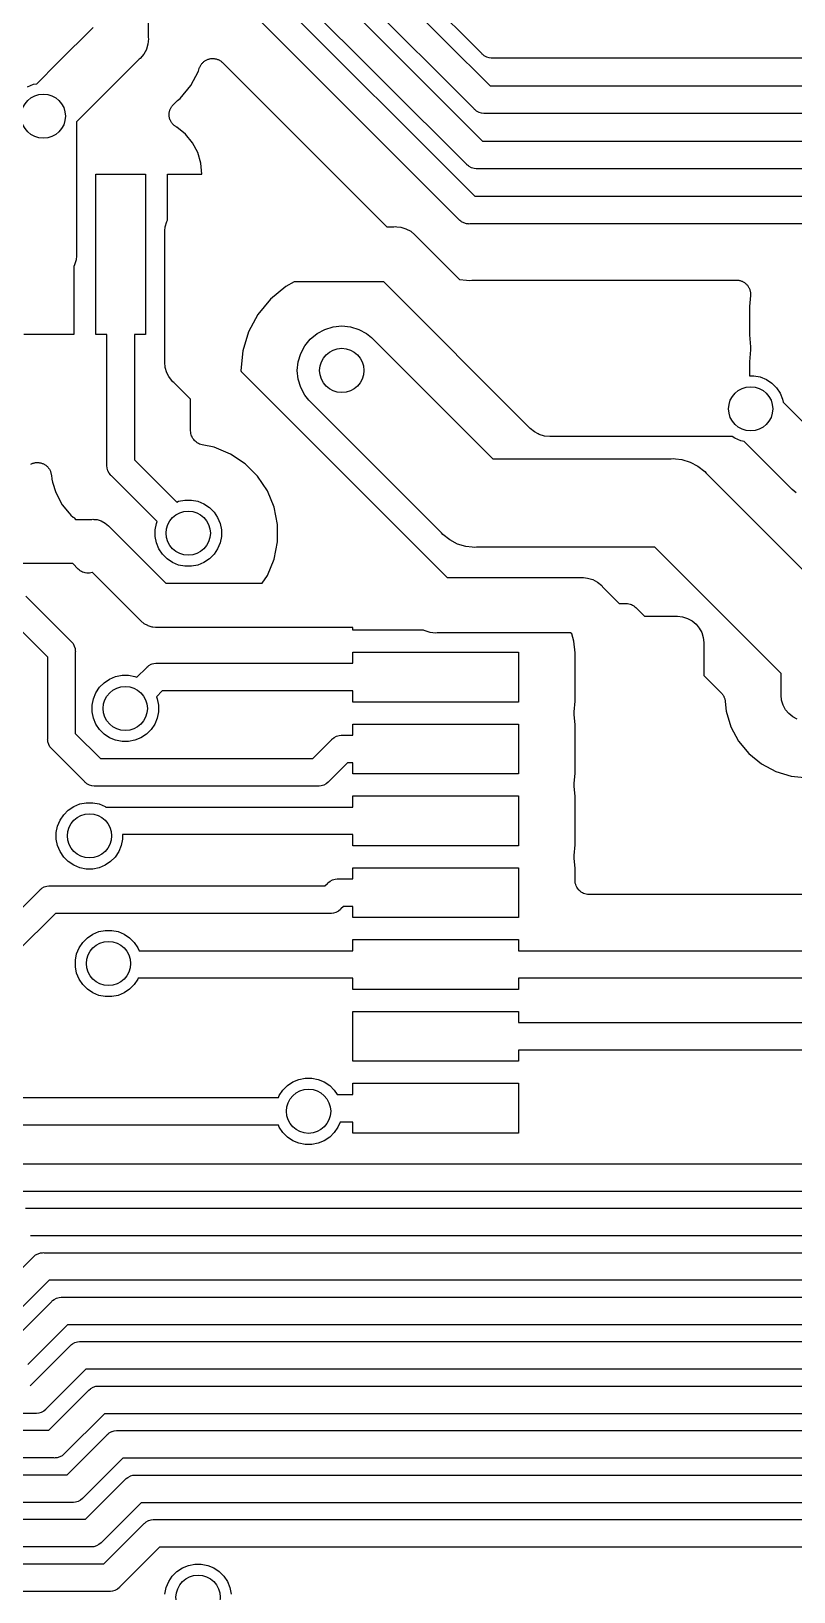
# Model space of a CAD drawing. Extents: x 3.61 to 7.55, y -5.8 to -3.38.
# Drawn here: x 5.405 to 5.677, y -4.994 to -4.438 of the extents above; entities that cross this region are included whole.
import ezdxf

# ---------------------------------------------------------------- set-up
doc = ezdxf.new("R2010")
doc.units = 0
doc.header["$MEASUREMENT"] = 0
doc.layers.add('BLACK', color=7, linetype='CONTINUOUS')

msp = doc.modelspace()

# ---------------------------------------------------------------- linework, layer by layer
at = {"layer": 'BLACK', "linetype": 'CONTINUOUS'}
for p, q in [((5.44685, -4.28592), (5.44685, -4.44046)), ((5.49775, -4.38683), (5.56859, -4.45768)), ((5.56563, -4.44622), (5.50536, -4.38596)), ((5.4819, -4.39339), (5.56587, -4.47736)), ((5.56291, -4.46591), (5.48952, -4.39252)), ((5.46606, -4.39995), (5.56315, -4.49705)), ((5.56019, -4.48559), (5.47367, -4.39908)), ((5.55746, -4.50528), (5.45783, -4.40564)), ((5.41464, -4.44939), (5.42717, -4.43687)), ((5.4469, -4.44094), (5.44671, -4.44287)), ((5.44685, -4.44046), (5.4469, -4.44094)), ((5.44523, -4.44644), (5.444, -4.44794)), ((5.44615, -4.44473), (5.44523, -4.44644)), ((5.44617, -4.44463), (5.44615, -4.44473)), ((5.44671, -4.44287), (5.44617, -4.44463)), ((5.56578, -4.44641), (5.56563, -4.44622)), ((5.56597, -4.44656), (5.56578, -4.44641)), ((5.5664, -4.44692), (5.56597, -4.44656)), ((5.56597, -4.44656), (5.56597, -4.44656)), ((5.56653, -4.44703), (5.5664, -4.44692)), ((5.40711, -4.45693), (5.41464, -4.44939)), ((5.41464, -4.44939), (5.41464, -4.44939)), ((5.44363, -4.44825), (5.42856, -4.46331)), ((5.444, -4.44794), (5.44363, -4.44825)), ((5.46194, -4.4576), (5.46471, -4.45242)), ((5.46471, -4.45242), (5.46499, -4.45149)), ((5.46499, -4.45149), (5.46501, -4.45143)), ((5.46501, -4.45143), (5.46511, -4.45121)), ((5.46511, -4.45121), (5.46518, -4.45099)), ((5.46518, -4.45099), (5.4653, -4.45077)), ((5.4653, -4.45077), (5.4654, -4.45053)), ((5.4654, -4.45053), (5.46553, -4.45034)), ((5.46553, -4.45034), (5.46564, -4.45014)), ((5.46564, -4.45014), (5.46581, -4.44994)), ((5.46581, -4.44994), (5.46595, -4.44973)), ((5.46595, -4.44973), (5.46612, -4.44956)), ((5.46612, -4.44956), (5.46627, -4.44939)), ((5.46627, -4.44939), (5.46647, -4.44922)), ((5.46647, -4.44922), (5.46665, -4.44905)), ((5.46665, -4.44905), (5.46684, -4.44892)), ((5.46684, -4.44892), (5.46703, -4.44877)), ((5.46703, -4.44877), (5.46725, -4.44865)), ((5.46725, -4.44865), (5.46747, -4.44851)), ((5.46747, -4.44851), (5.46768, -4.44843)), ((5.46768, -4.44843), (5.46789, -4.44832)), ((5.46789, -4.44832), (5.46813, -4.44824)), ((5.46813, -4.44824), (5.46837, -4.44815)), ((5.46837, -4.44815), (5.4686, -4.4481)), ((5.4686, -4.4481), (5.46882, -4.44804)), ((5.46882, -4.44804), (5.46908, -4.44801)), ((5.46908, -4.44801), (5.46933, -4.44797)), ((5.46933, -4.44797), (5.46956, -4.44797)), ((5.46956, -4.44797), (5.4698, -4.44795)), ((5.4698, -4.44795), (5.47005, -4.44797)), ((5.47005, -4.44797), (5.47031, -4.44797)), ((5.47031, -4.44797), (5.47053, -4.44802)), ((5.47053, -4.44802), (5.47077, -4.44804)), ((5.47077, -4.44804), (5.47101, -4.44812)), ((5.47101, -4.44812), (5.47126, -4.44817)), ((5.47126, -4.44817), (5.47148, -4.44826)), ((5.47148, -4.44826), (5.4717, -4.44833)), ((5.4717, -4.44833), (5.47192, -4.44845)), ((5.47192, -4.44845), (5.47216, -4.44855)), ((5.47216, -4.44855), (5.47235, -4.44868)), ((5.47235, -4.44868), (5.47256, -4.44879)), ((5.47256, -4.44879), (5.47276, -4.44895)), ((5.47276, -4.44895), (5.47297, -4.4491)), ((5.47297, -4.4491), (5.47313, -4.44926)), ((5.47313, -4.44926), (5.47331, -4.44941)), ((5.47331, -4.44941), (5.53178, -4.50787)), ((5.56738, -4.44748), (5.56653, -4.44703)), ((5.56831, -4.44776), (5.56738, -4.44748)), ((5.56903, -4.44783), (5.56831, -4.44776)), ((5.56928, -4.44786), (5.56903, -4.44783)), ((5.56903, -4.44783), (5.56903, -4.44783)), ((5.56952, -4.44783), (5.56928, -4.44786)), ((5.6811, -4.44783), (5.56952, -4.44783)), ((5.40385, -4.45804), (5.406, -4.45715)), ((5.406, -4.45715), (5.40711, -4.45693)), ((5.45821, -4.46215), (5.46194, -4.4576)), ((5.56859, -4.45768), (5.6811, -4.45768)), ((5.42856, -4.46331), (5.4213, -4.47057)), ((5.42856, -4.46331), (5.42856, -4.46331)), ((5.45571, -4.46444), (5.4569, -4.46326)), ((5.4569, -4.46326), (5.45695, -4.46321)), ((5.45695, -4.46321), (5.45711, -4.46308)), ((5.45711, -4.46308), (5.45726, -4.46293)), ((5.45726, -4.46293), (5.45821, -4.46215)), ((5.45425, -4.46796), (5.45427, -4.4677)), ((5.45427, -4.46819), (5.45425, -4.46796)), ((5.45427, -4.4677), (5.45428, -4.46745)), ((5.45427, -4.46842), (5.45427, -4.46819)), ((5.45432, -4.46868), (5.45427, -4.46842)), ((5.45428, -4.46745), (5.45432, -4.46722)), ((5.45432, -4.46722), (5.45435, -4.46699)), ((5.45434, -4.46893), (5.45432, -4.46868)), ((5.45441, -4.46915), (5.45434, -4.46893)), ((5.45435, -4.46699), (5.45442, -4.46674)), ((5.45445, -4.46938), (5.45441, -4.46915)), ((5.45442, -4.46674), (5.45448, -4.46649)), ((5.45448, -4.46649), (5.45457, -4.46628)), ((5.45457, -4.46628), (5.45463, -4.46606)), ((5.45463, -4.46606), (5.45475, -4.46583)), ((5.45475, -4.46583), (5.45486, -4.46559)), ((5.45486, -4.46559), (5.45498, -4.4654)), ((5.45498, -4.4654), (5.45509, -4.4652)), ((5.45509, -4.4652), (5.45526, -4.465)), ((5.45526, -4.465), (5.4554, -4.46478)), ((5.4554, -4.46478), (5.45557, -4.46462)), ((5.45557, -4.46462), (5.45571, -4.46444)), ((5.56306, -4.4661), (5.56291, -4.46591)), ((5.56325, -4.46625), (5.56306, -4.4661)), ((5.56364, -4.46657), (5.56325, -4.46625)), ((5.56325, -4.46625), (5.56325, -4.46625)), ((5.56381, -4.46671), (5.56364, -4.46657)), ((5.56466, -4.46717), (5.56381, -4.46671)), ((5.56559, -4.46745), (5.56466, -4.46717)), ((5.56631, -4.46752), (5.56559, -4.46745)), ((5.56656, -4.46754), (5.56631, -4.46752)), ((5.56631, -4.46752), (5.56631, -4.46752)), ((5.5668, -4.46752), (5.56656, -4.46754)), ((5.6811, -4.46752), (5.5668, -4.46752)), ((5.4213, -4.47057), (5.42126, -4.47096)), ((5.42126, -4.47096), (5.42126, -4.5182)), ((5.45455, -4.46962), (5.45445, -4.46938)), ((5.45462, -4.46987), (5.45455, -4.46962)), ((5.45473, -4.47007), (5.45462, -4.46987)), ((5.45481, -4.47029), (5.45473, -4.47007)), ((5.45495, -4.4705), (5.45481, -4.47029)), ((5.45507, -4.47073), (5.45495, -4.4705)), ((5.45522, -4.47091), (5.45507, -4.47073)), ((5.45534, -4.4711), (5.45522, -4.47091)), ((5.45553, -4.47129), (5.45534, -4.4711)), ((5.45569, -4.47149), (5.45553, -4.47129)), ((5.45587, -4.47164), (5.45569, -4.47149)), ((5.45603, -4.4718), (5.45587, -4.47164)), ((5.45624, -4.47195), (5.45603, -4.4718)), ((5.45644, -4.47211), (5.45624, -4.47195)), ((5.45664, -4.47222), (5.45644, -4.47211)), ((5.45683, -4.47236), (5.45664, -4.47222)), ((5.45689, -4.47239), (5.45683, -4.47236)), ((5.45703, -4.47246), (5.45689, -4.47239)), ((5.46008, -4.47496), (5.45703, -4.47246)), ((5.46258, -4.47801), (5.46008, -4.47496)), ((5.46443, -4.48148), (5.46258, -4.47801)), ((5.56587, -4.47736), (5.6811, -4.47736)), ((5.46558, -4.48525), (5.46443, -4.48148)), ((5.46596, -4.48917), (5.46558, -4.48525)), ((5.56034, -4.48578), (5.56019, -4.48559)), ((5.56053, -4.48593), (5.56034, -4.48578)), ((5.42815, -4.54626), (5.42815, -4.48917)), ((5.42815, -4.48917), (5.44587, -4.48917)), ((5.44587, -4.48917), (5.44587, -4.54626)), ((5.45374, -4.50554), (5.45374, -4.48917)), ((5.45374, -4.48917), (5.46596, -4.48917)), ((5.5609, -4.48624), (5.56053, -4.48593)), ((5.56053, -4.48593), (5.56053, -4.48593)), ((5.56109, -4.4864), (5.5609, -4.48624)), ((5.56194, -4.48685), (5.56109, -4.4864)), ((5.56287, -4.48713), (5.56194, -4.48685)), ((5.56359, -4.4872), (5.56287, -4.48713)), ((5.56384, -4.48723), (5.56359, -4.4872)), ((5.56359, -4.4872), (5.56359, -4.4872)), ((5.56408, -4.4872), (5.56384, -4.48723)), ((5.6811, -4.4872), (5.56408, -4.4872)), ((5.56315, -4.49705), (5.6811, -4.49705)), ((5.45276, -4.50936), (5.4529, -4.50791)), ((5.4529, -4.50791), (5.45346, -4.50606)), ((5.45346, -4.50606), (5.45374, -4.50554)), ((5.53178, -4.50787), (5.53435, -4.50787)), ((5.53435, -4.50787), (5.53483, -4.50783)), ((5.53483, -4.50783), (5.53532, -4.50787)), ((5.53532, -4.50787), (5.53676, -4.50802)), ((5.53676, -4.50802), (5.53862, -4.50858)), ((5.55762, -4.50547), (5.55746, -4.50528)), ((5.55781, -4.50562), (5.55762, -4.50547)), ((5.55818, -4.50593), (5.55781, -4.50562)), ((5.55781, -4.50562), (5.55781, -4.50562)), ((5.55837, -4.50608), (5.55818, -4.50593)), ((5.55922, -4.50654), (5.55837, -4.50608)), ((5.56015, -4.50682), (5.55922, -4.50654)), ((5.56087, -4.50689), (5.56015, -4.50682)), ((5.56112, -4.50691), (5.56087, -4.50689)), ((5.56087, -4.50689), (5.56087, -4.50689)), ((5.56136, -4.50689), (5.56112, -4.50691)), ((5.6811, -4.50689), (5.56136, -4.50689)), ((5.45276, -4.51723), (5.45276, -4.50936)), ((5.53862, -4.50858), (5.54033, -4.50949)), ((5.54033, -4.50949), (5.54183, -4.51072)), ((5.54183, -4.51072), (5.54214, -4.5111)), ((5.54214, -4.5111), (5.55771, -4.52668)), ((5.42126, -4.5182), (5.42112, -4.51965)), ((5.45271, -4.51772), (5.45276, -4.51723)), ((5.45276, -4.5182), (5.45271, -4.51772)), ((5.45276, -4.55562), (5.45276, -4.5182)), ((5.42055, -4.5215), (5.42028, -4.52202)), ((5.42028, -4.52202), (5.42028, -4.54626)), ((5.42112, -4.51965), (5.42055, -4.5215)), ((5.49579, -4.52919), (5.49035, -4.53366)), ((5.49884, -4.52756), (5.49579, -4.52919)), ((5.53076, -4.52756), (5.49884, -4.52756)), ((5.58256, -4.57936), (5.53076, -4.52756)), ((5.55771, -4.52668), (5.56014, -4.52691)), ((5.56014, -4.52691), (5.56014, -4.52691)), ((5.56014, -4.52691), (5.56112, -4.52701)), ((5.56112, -4.52701), (5.56209, -4.52691)), ((5.56209, -4.52691), (5.56216, -4.52691)), ((5.56216, -4.52691), (5.56237, -4.52691)), ((5.56237, -4.52691), (5.56258, -4.52689)), ((5.56258, -4.52689), (5.65639, -4.52689)), ((5.65639, -4.52689), (5.65646, -4.52689)), ((5.65646, -4.52689), (5.65669, -4.52692)), ((5.65669, -4.52692), (5.65691, -4.52692)), ((5.65691, -4.52692), (5.65717, -4.52697)), ((5.65717, -4.52697), (5.65743, -4.527)), ((5.65743, -4.527), (5.65765, -4.52707)), ((5.65765, -4.52707), (5.65787, -4.52711)), ((5.65787, -4.52711), (5.65811, -4.52722)), ((5.65811, -4.52722), (5.65836, -4.52729)), ((5.65836, -4.52729), (5.65856, -4.5274)), ((5.65856, -4.5274), (5.65877, -4.52749)), ((5.65877, -4.52749), (5.65898, -4.52764)), ((5.65898, -4.52764), (5.65921, -4.52776)), ((5.65921, -4.52776), (5.65939, -4.52791)), ((5.65939, -4.52791), (5.65958, -4.52804)), ((5.65958, -4.52804), (5.65976, -4.52822)), ((5.65976, -4.52822), (5.65996, -4.52839)), ((5.65996, -4.52839), (5.6601, -4.52857)), ((5.6601, -4.52857), (5.66026, -4.52873)), ((5.66026, -4.52873), (5.66041, -4.52895)), ((5.66041, -4.52895), (5.66057, -4.52915)), ((5.66057, -4.52915), (5.66068, -4.52935)), ((5.66068, -4.52935), (5.6608, -4.52954)), ((5.6608, -4.52954), (5.6609, -4.52979)), ((5.6609, -4.52979), (5.66102, -4.53002)), ((5.66102, -4.53002), (5.66109, -4.53024)), ((5.66109, -4.53024), (5.66118, -4.53045)), ((5.49035, -4.53366), (5.48588, -4.5391)), ((5.66136, -4.53238), (5.66098, -4.53627)), ((5.66118, -4.53045), (5.66123, -4.5307)), ((5.66123, -4.5307), (5.6613, -4.53095)), ((5.6613, -4.53095), (5.66132, -4.53118)), ((5.66132, -4.53118), (5.66136, -4.5314)), ((5.66136, -4.5314), (5.66136, -4.53166)), ((5.66136, -4.53166), (5.66139, -4.53192)), ((5.66139, -4.53192), (5.66136, -4.53215)), ((5.66136, -4.53215), (5.66136, -4.53238)), ((5.48588, -4.5391), (5.48256, -4.54531)), ((5.66098, -4.53627), (5.66098, -4.54641)), ((5.42028, -4.54626), (5.40256, -4.54626)), ((5.43209, -4.54626), (5.42815, -4.54626)), ((5.43209, -4.59272), (5.43209, -4.54626)), ((5.44587, -4.54626), (5.44193, -4.54626)), ((5.44193, -4.54626), (5.44193, -4.59092)), ((5.48256, -4.54531), (5.48052, -4.55205)), ((5.50456, -4.54787), (5.50696, -4.5459)), ((5.50696, -4.5459), (5.50969, -4.54444)), ((5.50969, -4.54444), (5.51266, -4.54353)), ((5.51266, -4.54353), (5.51575, -4.54323)), ((5.51575, -4.54323), (5.51884, -4.54353)), ((5.51884, -4.54353), (5.5218, -4.54444)), ((5.5218, -4.54444), (5.52454, -4.5459)), ((5.52454, -4.5459), (5.52634, -4.54737)), ((5.66098, -4.54641), (5.6614, -4.55069)), ((5.48052, -4.55205), (5.47983, -4.55906)), ((5.50113, -4.553), (5.50259, -4.55026)), ((5.50259, -4.55026), (5.50456, -4.54787)), ((5.52634, -4.54737), (5.56952, -4.59055)), ((5.6614, -4.55167), (5.66098, -4.55595)), ((5.6614, -4.55069), (5.6614, -4.5507)), ((5.6614, -4.5507), (5.6614, -4.5507)), ((5.6614, -4.5507), (5.6614, -4.5507)), ((5.6614, -4.5507), (5.66141, -4.55076)), ((5.66141, -4.55076), (5.6614, -4.55122)), ((5.6614, -4.55122), (5.6614, -4.55167)), ((5.45271, -4.5561), (5.45276, -4.55562)), ((5.4529, -4.55803), (5.45271, -4.5561)), ((5.45346, -4.55989), (5.4529, -4.55803)), ((5.49992, -4.55906), (5.50023, -4.55597)), ((5.50023, -4.55597), (5.50113, -4.553)), ((5.66098, -4.55595), (5.66098, -4.56093)), ((5.45418, -4.56124), (5.45346, -4.55989)), ((5.45438, -4.5616), (5.45418, -4.56124)), ((5.45561, -4.5631), (5.45438, -4.5616)), ((5.45598, -4.5634), (5.45561, -4.5631)), ((5.46193, -4.56935), (5.45598, -4.5634)), ((5.47983, -4.55906), (5.47987, -4.55945)), ((5.47987, -4.55945), (5.55329, -4.63287)), ((5.50023, -4.56214), (5.49992, -4.55906)), ((5.50113, -4.56511), (5.50023, -4.56214)), ((5.66098, -4.56093), (5.66258, -4.56093)), ((5.66258, -4.56093), (5.66486, -4.56138)), ((5.66486, -4.56138), (5.66701, -4.56227)), ((5.66701, -4.56227), (5.66895, -4.56357)), ((5.66895, -4.56357), (5.67059, -4.56521)), ((5.50259, -4.56785), (5.50113, -4.56511)), ((5.50407, -4.56964), (5.50259, -4.56785)), ((5.67059, -4.56521), (5.67188, -4.56715)), ((5.67188, -4.56715), (5.67277, -4.56929)), ((5.46193, -4.58057), (5.46193, -4.56935)), ((5.55131, -4.61689), (5.50407, -4.56964)), ((5.67277, -4.56929), (5.67299, -4.5704)), ((5.67299, -4.5704), (5.68724, -4.58465)), ((5.58286, -4.57973), (5.58256, -4.57936)), ((5.58436, -4.58096), (5.58286, -4.57973)), ((5.46197, -4.58103), (5.46193, -4.58057)), ((5.46201, -4.58149), (5.46197, -4.58103)), ((5.46202, -4.58151), (5.46201, -4.58149)), ((5.46202, -4.58154), (5.46202, -4.58151)), ((5.46216, -4.58198), (5.46202, -4.58154)), ((5.46229, -4.58243), (5.46216, -4.58198)), ((5.4623, -4.58245), (5.46229, -4.58243)), ((5.46231, -4.58247), (5.4623, -4.58245)), ((5.46252, -4.58288), (5.46231, -4.58247)), ((5.46274, -4.58329), (5.46252, -4.58288)), ((5.46275, -4.58331), (5.46274, -4.58329)), ((5.46276, -4.58334), (5.46275, -4.58331)), ((5.46306, -4.58369), (5.46276, -4.58334)), ((5.46335, -4.58406), (5.46306, -4.58369)), ((5.46338, -4.58409), (5.46335, -4.58406)), ((5.46339, -4.58411), (5.46338, -4.58409)), ((5.46338, -4.58409), (5.46338, -4.58409)), ((5.46338, -4.58409), (5.46338, -4.58409)), ((5.46351, -4.58422), (5.46339, -4.58411)), ((5.46387, -4.58451), (5.46351, -4.58422)), ((5.46422, -4.58481), (5.46387, -4.58451)), ((5.46424, -4.58482), (5.46422, -4.58481)), ((5.46427, -4.58484), (5.46424, -4.58482)), ((5.46467, -4.58506), (5.46427, -4.58484)), ((5.46507, -4.58528), (5.46467, -4.58506)), ((5.4651, -4.58529), (5.46507, -4.58528)), ((5.46513, -4.5853), (5.4651, -4.58529)), ((5.46556, -4.58544), (5.46513, -4.5853)), ((5.466, -4.58558), (5.46556, -4.58544)), ((5.46606, -4.58559), (5.466, -4.58558)), ((5.46607, -4.58559), (5.46606, -4.58559)), ((5.46606, -4.58559), (5.46606, -4.58559)), ((5.46606, -4.58559), (5.46606, -4.58559)), ((5.47035, -4.58644), (5.46607, -4.58559)), ((5.58573, -4.58169), (5.58436, -4.58096)), ((5.58607, -4.58188), (5.58573, -4.58169)), ((5.58793, -4.58244), (5.58607, -4.58188)), ((5.58986, -4.58263), (5.58793, -4.58244)), ((5.59034, -4.58258), (5.58986, -4.58263)), ((5.65489, -4.58258), (5.59034, -4.58258)), ((5.65582, -4.58321), (5.65489, -4.58258)), ((5.65797, -4.5841), (5.65582, -4.58321)), ((5.65907, -4.58432), (5.65797, -4.5841)), ((5.67586, -4.60111), (5.65907, -4.58432)), ((5.44193, -4.59092), (5.45696, -4.60595)), ((5.47614, -4.58884), (5.47035, -4.58644)), ((5.48135, -4.59232), (5.47614, -4.58884)), ((5.56952, -4.59055), (5.63308, -4.59055)), ((5.63308, -4.59055), (5.63386, -4.59047)), ((5.63386, -4.59047), (5.63463, -4.59055)), ((5.63463, -4.59055), (5.63463, -4.59055)), ((5.63463, -4.59055), (5.63695, -4.59078)), ((5.63695, -4.59078), (5.63991, -4.59168)), ((5.40501, -4.59241), (5.40524, -4.59231)), ((5.40524, -4.59231), (5.40547, -4.59219)), ((5.40547, -4.59219), (5.40569, -4.59213)), ((5.40569, -4.59213), (5.40591, -4.59204)), ((5.40591, -4.59204), (5.40616, -4.59199)), ((5.40616, -4.59199), (5.40641, -4.59192)), ((5.40641, -4.59192), (5.40664, -4.5919)), ((5.40664, -4.5919), (5.40687, -4.59186)), ((5.40687, -4.59186), (5.40712, -4.59186)), ((5.40712, -4.59186), (5.40738, -4.59184)), ((5.40738, -4.59184), (5.40761, -4.59186)), ((5.40761, -4.59186), (5.40784, -4.59186)), ((5.40784, -4.59186), (5.4081, -4.59192)), ((5.4081, -4.59192), (5.40835, -4.59194)), ((5.40835, -4.59194), (5.40857, -4.59201)), ((5.40857, -4.59201), (5.4088, -4.59206)), ((5.4088, -4.59206), (5.40904, -4.59216)), ((5.40904, -4.59216), (5.40928, -4.59224)), ((5.40928, -4.59224), (5.40949, -4.59235)), ((5.40949, -4.59235), (5.4097, -4.59244)), ((5.4097, -4.59244), (5.40991, -4.59258)), ((5.40991, -4.59258), (5.41014, -4.5927)), ((5.41014, -4.5927), (5.41032, -4.59285)), ((5.41032, -4.59285), (5.41051, -4.59298)), ((5.41051, -4.59298), (5.41069, -4.59317)), ((5.41069, -4.59317), (5.41089, -4.59333)), ((5.41089, -4.59333), (5.41103, -4.59351)), ((5.41103, -4.59351), (5.4112, -4.59368)), ((5.4112, -4.59368), (5.41134, -4.59389)), ((5.41134, -4.59389), (5.4115, -4.59409)), ((5.4115, -4.59409), (5.41161, -4.59429)), ((5.41161, -4.59429), (5.41174, -4.59449)), ((5.41174, -4.59449), (5.41183, -4.59472)), ((5.41183, -4.59472), (5.41195, -4.59495)), ((5.41195, -4.59495), (5.41202, -4.59518)), ((5.41202, -4.59518), (5.41211, -4.59539)), ((5.41211, -4.59539), (5.41216, -4.59564)), ((5.41216, -4.59564), (5.41223, -4.59589)), ((5.41223, -4.59589), (5.41225, -4.59612)), ((5.41225, -4.59612), (5.4123, -4.59635)), ((5.4123, -4.59635), (5.41245, -4.59785)), ((5.43206, -4.59296), (5.43209, -4.59272)), ((5.43216, -4.59393), (5.43206, -4.59296)), ((5.43244, -4.59486), (5.43216, -4.59393)), ((5.4329, -4.59571), (5.43244, -4.59486)), ((5.43334, -4.59626), (5.4329, -4.59571)), ((5.43351, -4.59646), (5.43334, -4.59626)), ((5.4337, -4.59661), (5.43351, -4.59646)), ((5.45, -4.61291), (5.4337, -4.59661)), ((5.48578, -4.59675), (5.48135, -4.59232)), ((5.48927, -4.60196), (5.48578, -4.59675)), ((5.63991, -4.59168), (5.64265, -4.59314)), ((5.64265, -4.59314), (5.64505, -4.59511)), ((5.64505, -4.59511), (5.64554, -4.59571)), ((5.64554, -4.59571), (5.69648, -4.64665)), ((5.41245, -4.59785), (5.41277, -4.5989)), ((5.41277, -4.5989), (5.41277, -4.5989)), ((5.41277, -4.5989), (5.41387, -4.60255)), ((5.41387, -4.60255), (5.41619, -4.60688)), ((5.49166, -4.60775), (5.48927, -4.60196)), ((5.67617, -4.60148), (5.67586, -4.60111)), ((5.67767, -4.60271), (5.67617, -4.60148)), ((5.41619, -4.60688), (5.41864, -4.60987)), ((5.45696, -4.60595), (5.45763, -4.60567)), ((5.45763, -4.60567), (5.45991, -4.60522)), ((5.45991, -4.60522), (5.46224, -4.60522)), ((5.46224, -4.60522), (5.46452, -4.60567)), ((5.46452, -4.60567), (5.46667, -4.60656)), ((5.46667, -4.60656), (5.4686, -4.60786)), ((5.4686, -4.60786), (5.47025, -4.6095)), ((5.49289, -4.6139), (5.49166, -4.60775)), ((5.41864, -4.60987), (5.41864, -4.60987)), ((5.41864, -4.60987), (5.4193, -4.61067)), ((5.4193, -4.61067), (5.42006, -4.6113)), ((5.42006, -4.6113), (5.42012, -4.61134)), ((5.42012, -4.61134), (5.42026, -4.61149)), ((5.42026, -4.61149), (5.42043, -4.61162)), ((5.42043, -4.61162), (5.42091, -4.61211)), ((5.42091, -4.61211), (5.42668, -4.61211)), ((5.42668, -4.61211), (5.42707, -4.61207)), ((5.42707, -4.61207), (5.42746, -4.61211)), ((5.42746, -4.61211), (5.42746, -4.61211)), ((5.42746, -4.61211), (5.42861, -4.61222)), ((5.42861, -4.61222), (5.4301, -4.61267)), ((5.4301, -4.61267), (5.43147, -4.61341)), ((5.43147, -4.61341), (5.43267, -4.61439)), ((5.44926, -4.61587), (5.44972, -4.61359)), ((5.44972, -4.61359), (5.45, -4.61291)), ((5.47025, -4.6095), (5.47154, -4.61144)), ((5.47154, -4.61144), (5.47243, -4.61359)), ((5.47243, -4.61359), (5.47289, -4.61587)), ((5.43267, -4.61439), (5.43291, -4.61469)), ((5.43291, -4.61469), (5.45306, -4.63484)), ((5.44926, -4.61819), (5.44926, -4.61587)), ((5.44972, -4.62048), (5.44926, -4.61819)), ((5.47289, -4.61819), (5.47243, -4.62048)), ((5.47289, -4.61587), (5.47289, -4.61819)), ((5.49289, -4.62016), (5.49289, -4.6139)), ((5.5518, -4.61749), (5.55131, -4.61689)), ((5.5542, -4.61946), (5.5518, -4.61749)), ((5.45061, -4.62263), (5.44972, -4.62048)), ((5.4519, -4.62456), (5.45061, -4.62263)), ((5.45355, -4.62621), (5.4519, -4.62456)), ((5.47025, -4.62456), (5.4686, -4.62621)), ((5.47154, -4.62263), (5.47025, -4.62456)), ((5.47243, -4.62048), (5.47154, -4.62263)), ((5.49166, -4.62631), (5.49289, -4.62016)), ((5.55694, -4.62092), (5.5542, -4.61946)), ((5.5599, -4.62182), (5.55694, -4.62092)), ((5.56219, -4.62204), (5.5599, -4.62182)), ((5.56299, -4.62212), (5.56219, -4.62204)), ((5.56377, -4.62205), (5.56299, -4.62212)), ((5.62734, -4.62205), (5.56377, -4.62205)), ((5.67224, -4.66696), (5.62734, -4.62205)), ((5.4199, -4.62786), (5.26832, -4.62786)), ((5.42185, -4.62981), (5.4199, -4.62786)), ((5.42222, -4.63011), (5.42185, -4.62981)), ((5.42259, -4.63042), (5.42222, -4.63011)), ((5.45548, -4.6275), (5.45355, -4.62621)), ((5.45763, -4.62839), (5.45548, -4.6275)), ((5.45991, -4.62884), (5.45763, -4.62839)), ((5.46224, -4.62884), (5.45991, -4.62884)), ((5.46452, -4.62839), (5.46224, -4.62884)), ((5.46667, -4.6275), (5.46452, -4.62839)), ((5.4686, -4.62621), (5.46667, -4.6275)), ((5.48927, -4.6321), (5.49166, -4.62631)), ((5.4226, -4.63042), (5.42259, -4.63042)), ((5.4226, -4.63043), (5.4226, -4.63042)), ((5.42303, -4.63066), (5.4226, -4.63043)), ((5.42345, -4.63088), (5.42303, -4.63066)), ((5.42346, -4.63089), (5.42345, -4.63088)), ((5.42345, -4.63088), (5.42345, -4.63088)), ((5.42394, -4.63103), (5.42346, -4.63089)), ((5.42438, -4.63117), (5.42394, -4.63103)), ((5.42439, -4.63117), (5.42438, -4.63117)), ((5.42489, -4.63122), (5.42439, -4.63117)), ((5.42439, -4.63117), (5.42439, -4.63117)), ((5.42535, -4.63127), (5.42489, -4.63122)), ((5.42536, -4.63127), (5.42535, -4.63127)), ((5.42586, -4.63122), (5.42536, -4.63127)), ((5.42536, -4.63127), (5.42536, -4.63127)), ((5.42632, -4.63118), (5.42586, -4.63122)), ((5.42633, -4.63118), (5.42632, -4.63118)), ((5.42634, -4.63118), (5.42633, -4.63118)), ((5.42682, -4.63104), (5.42634, -4.63118)), ((5.42695, -4.631), (5.42682, -4.63104)), ((5.44396, -4.64801), (5.42695, -4.631)), ((5.45306, -4.63484), (5.48743, -4.63484)), ((5.48743, -4.63484), (5.48927, -4.6321)), ((5.55329, -4.63287), (5.60089, -4.63287)), ((5.60089, -4.63287), (5.60138, -4.63283)), ((5.60138, -4.63283), (5.60186, -4.63287)), ((5.60186, -4.63287), (5.60331, -4.63302)), ((5.60331, -4.63302), (5.60516, -4.63358)), ((5.60516, -4.63358), (5.60687, -4.63449)), ((5.60687, -4.63449), (5.60837, -4.63572)), ((5.60837, -4.63572), (5.60868, -4.6361)), ((5.40316, -4.63941), (5.41923, -4.65547)), ((5.60868, -4.6361), (5.61463, -4.64205)), ((5.61463, -4.64205), (5.61698, -4.64205)), ((5.61698, -4.64205), (5.617, -4.64205)), ((5.617, -4.64205), (5.617, -4.64205)), ((5.617, -4.64205), (5.617, -4.64205)), ((5.617, -4.64205), (5.61705, -4.64205)), ((5.61705, -4.64205), (5.61751, -4.6421)), ((5.61751, -4.6421), (5.61797, -4.64215)), ((5.61797, -4.64215), (5.61799, -4.64215)), ((5.61799, -4.64215), (5.61802, -4.64216)), ((5.61802, -4.64216), (5.61846, -4.6423)), ((5.61846, -4.6423), (5.6189, -4.64243)), ((5.6189, -4.64243), (5.61892, -4.64244)), ((5.61892, -4.64244), (5.61895, -4.64245)), ((5.61895, -4.64245), (5.61936, -4.64267)), ((5.61936, -4.64267), (5.61976, -4.64289)), ((5.61976, -4.64289), (5.61978, -4.64291)), ((5.61978, -4.64291), (5.6198, -4.64292)), ((5.6198, -4.64292), (5.62016, -4.64322)), ((5.62016, -4.64322), (5.62052, -4.64351)), ((5.62052, -4.64351), (5.62366, -4.64665)), ((5.62366, -4.64665), (5.63533, -4.64665)), ((5.63533, -4.64665), (5.63716, -4.64683)), ((5.63716, -4.64683), (5.63891, -4.64737)), ((5.411, -4.66116), (5.39747, -4.64764)), ((5.44421, -4.64831), (5.44396, -4.64801)), ((5.44541, -4.6493), (5.44421, -4.64831)), ((5.44668, -4.64997), (5.44541, -4.6493)), ((5.44678, -4.65003), (5.44668, -4.64997)), ((5.44826, -4.65048), (5.44678, -4.65003)), ((5.44841, -4.65049), (5.44826, -4.65048)), ((5.44942, -4.65059), (5.44841, -4.65049)), ((5.4498, -4.65063), (5.44942, -4.65059)), ((5.44942, -4.65059), (5.44942, -4.65059)), ((5.45019, -4.65059), (5.4498, -4.65063)), ((5.51969, -4.65059), (5.45019, -4.65059)), ((5.51969, -4.65157), (5.51969, -4.65059)), ((5.54491, -4.65157), (5.51969, -4.65157)), ((5.54507, -4.65166), (5.54491, -4.65157)), ((5.54543, -4.65185), (5.54507, -4.65166)), ((5.54728, -4.65242), (5.54543, -4.65185)), ((5.54921, -4.65261), (5.54728, -4.65242)), ((5.5497, -4.65256), (5.54921, -4.65261)), ((5.5973, -4.65256), (5.5497, -4.65256)), ((5.59766, -4.65292), (5.5973, -4.65256)), ((5.63891, -4.64737), (5.64053, -4.64823)), ((5.64053, -4.64823), (5.64195, -4.64939)), ((5.64195, -4.64939), (5.64311, -4.65081)), ((5.64311, -4.65081), (5.64397, -4.65243)), ((5.64397, -4.65243), (5.64451, -4.65418)), ((5.41923, -4.65547), (5.41941, -4.65563)), ((5.41941, -4.65563), (5.41957, -4.65581)), ((5.41957, -4.65581), (5.41957, -4.65581)), ((5.41957, -4.65581), (5.41982, -4.65612)), ((5.41982, -4.65612), (5.42003, -4.65638)), ((5.42003, -4.65638), (5.42049, -4.65723)), ((5.42049, -4.65723), (5.42077, -4.65816)), ((5.42077, -4.65816), (5.42084, -4.65888)), ((5.59845, -4.65553), (5.59766, -4.65292)), ((5.59886, -4.65969), (5.59845, -4.65553)), ((5.64451, -4.65418), (5.64469, -4.656)), ((5.64469, -4.656), (5.64469, -4.66768)), ((5.411, -4.69013), (5.411, -4.66116)), ((5.42084, -4.65888), (5.42084, -4.65888)), ((5.42084, -4.65888), (5.42086, -4.65912)), ((5.42086, -4.65912), (5.42084, -4.65936)), ((5.42084, -4.65936), (5.42084, -4.68833)), ((5.44706, -4.6642), (5.44791, -4.66374)), ((5.44791, -4.66374), (5.44825, -4.66363)), ((5.44825, -4.66363), (5.44884, -4.66346)), ((5.44884, -4.66346), (5.44956, -4.66339)), ((5.44956, -4.66339), (5.4498, -4.66336)), ((5.44956, -4.66339), (5.44956, -4.66339)), ((5.4498, -4.66336), (5.45004, -4.66339)), ((5.45004, -4.66339), (5.51969, -4.66339)), ((5.51969, -4.66339), (5.51969, -4.65945)), ((5.51969, -4.65945), (5.57874, -4.65945)), ((5.57874, -4.65945), (5.57874, -4.67717)), ((5.59886, -4.67692), (5.59886, -4.65969)), ((5.43112, -4.67029), (5.43306, -4.66899)), ((5.43306, -4.66899), (5.4352, -4.6681)), ((5.4352, -4.6681), (5.43749, -4.66765)), ((5.43749, -4.66765), (5.43981, -4.66765)), ((5.43981, -4.66765), (5.4421, -4.6681)), ((5.4421, -4.6681), (5.44277, -4.66838)), ((5.44277, -4.66838), (5.44615, -4.665)), ((5.44615, -4.665), (5.44631, -4.66481)), ((5.44631, -4.66481), (5.44667, -4.66451)), ((5.44667, -4.66451), (5.44706, -4.6642)), ((5.64469, -4.66768), (5.65093, -4.67393)), ((5.67224, -4.6747), (5.67224, -4.66696)), ((5.42729, -4.67602), (5.42818, -4.67387)), ((5.42818, -4.67387), (5.42948, -4.67193)), ((5.42948, -4.67193), (5.43112, -4.67029)), ((5.45184, -4.67323), (5.44973, -4.67534)), ((5.51969, -4.67323), (5.45184, -4.67323)), ((5.51969, -4.67717), (5.51969, -4.67323)), ((5.65093, -4.67393), (5.65098, -4.67398)), ((5.65098, -4.67398), (5.65111, -4.67415)), ((5.65111, -4.67415), (5.65127, -4.6743)), ((5.65127, -4.6743), (5.65142, -4.67453)), ((5.65142, -4.67453), (5.65159, -4.67474)), ((5.65159, -4.67474), (5.65169, -4.67493)), ((5.67242, -4.67653), (5.67224, -4.6747)), ((5.42684, -4.6783), (5.42729, -4.67602)), ((5.42684, -4.68062), (5.42684, -4.6783)), ((5.44973, -4.67534), (5.45001, -4.67602)), ((5.45001, -4.67602), (5.45046, -4.6783)), ((5.45046, -4.6783), (5.45046, -4.68062)), ((5.57874, -4.67717), (5.51969, -4.67717)), ((5.5985, -4.68061), (5.59886, -4.67692)), ((5.65169, -4.67493), (5.65181, -4.67511)), ((5.65181, -4.67511), (5.65191, -4.67536)), ((5.65191, -4.67536), (5.65204, -4.67561)), ((5.65204, -4.67561), (5.6521, -4.67581)), ((5.6521, -4.67581), (5.65218, -4.67601)), ((5.65218, -4.67601), (5.65223, -4.67628)), ((5.65223, -4.67628), (5.65231, -4.67654)), ((5.65231, -4.67654), (5.65233, -4.67676)), ((5.65233, -4.67676), (5.65237, -4.67697)), ((5.65237, -4.67697), (5.65271, -4.68045)), ((5.67296, -4.67828), (5.67242, -4.67653)), ((5.67382, -4.6799), (5.67296, -4.67828)), ((5.67498, -4.68132), (5.67382, -4.6799)), ((5.42729, -4.68291), (5.42684, -4.68062)), ((5.42818, -4.68505), (5.42729, -4.68291)), ((5.42948, -4.68699), (5.42818, -4.68505)), ((5.44912, -4.68505), (5.44782, -4.68699)), ((5.45001, -4.68291), (5.44912, -4.68505)), ((5.45046, -4.68062), (5.45001, -4.68291)), ((5.51969, -4.68898), (5.51969, -4.68504)), ((5.51969, -4.68504), (5.57874, -4.68504)), ((5.57874, -4.68504), (5.57874, -4.70276)), ((5.59849, -4.68152), (5.5985, -4.68107)), ((5.5985, -4.68159), (5.59849, -4.68152)), ((5.5985, -4.68107), (5.5985, -4.68061)), ((5.59886, -4.68528), (5.5985, -4.68159)), ((5.5985, -4.68159), (5.5985, -4.68159)), ((5.5985, -4.68159), (5.5985, -4.68159)), ((5.5985, -4.68159), (5.5985, -4.68159)), ((5.59886, -4.70251), (5.59886, -4.68528)), ((5.65271, -4.68045), (5.65439, -4.68597)), ((5.65439, -4.68597), (5.65711, -4.69106)), ((5.6764, -4.68248), (5.67498, -4.68132)), ((5.67802, -4.68334), (5.6764, -4.68248)), ((5.41097, -4.69037), (5.411, -4.69013)), ((5.411, -4.69061), (5.41097, -4.69037)), ((5.41107, -4.69134), (5.411, -4.69061)), ((5.411, -4.69061), (5.411, -4.69061)), ((5.41135, -4.69226), (5.41107, -4.69134)), ((5.42084, -4.68833), (5.42978, -4.69727)), ((5.43112, -4.68863), (5.42948, -4.68699)), ((5.43306, -4.68993), (5.43112, -4.68863)), ((5.4352, -4.69082), (5.43306, -4.68993)), ((5.43749, -4.69127), (5.4352, -4.69082)), ((5.43981, -4.69127), (5.43749, -4.69127)), ((5.4421, -4.69082), (5.43981, -4.69127)), ((5.44424, -4.68993), (5.4421, -4.69082)), ((5.44618, -4.68863), (5.44424, -4.68993)), ((5.44782, -4.68699), (5.44618, -4.68863)), ((5.50541, -4.69727), (5.5121, -4.69059)), ((5.5121, -4.69059), (5.51225, -4.6904)), ((5.51225, -4.6904), (5.51244, -4.69025)), ((5.51244, -4.69025), (5.513, -4.68979)), ((5.513, -4.68979), (5.51386, -4.68933)), ((5.51386, -4.68933), (5.51394, -4.6893)), ((5.51394, -4.6893), (5.51478, -4.68905)), ((5.51478, -4.68905), (5.51551, -4.68898)), ((5.51551, -4.68898), (5.51575, -4.68895)), ((5.51551, -4.68898), (5.51551, -4.68898)), ((5.51575, -4.68895), (5.51599, -4.68898)), ((5.51599, -4.68898), (5.51969, -4.68898)), ((5.65711, -4.69106), (5.66077, -4.69553)), ((5.41181, -4.69312), (5.41135, -4.69226)), ((5.41242, -4.69387), (5.41181, -4.69312)), ((5.41261, -4.69402), (5.41242, -4.69387)), ((5.42409, -4.7055), (5.41261, -4.69402)), ((5.66077, -4.69553), (5.66523, -4.69919)), ((5.42978, -4.69727), (5.50541, -4.69727)), ((5.51779, -4.69882), (5.5111, -4.7055)), ((5.51969, -4.69882), (5.51779, -4.69882)), ((5.51969, -4.70276), (5.51969, -4.69882)), ((5.5985, -4.7062), (5.59886, -4.70251)), ((5.66523, -4.69919), (5.67033, -4.70191)), ((5.67033, -4.70191), (5.67585, -4.70359)), ((5.42424, -4.70569), (5.42409, -4.7055)), ((5.42443, -4.70584), (5.42424, -4.70569)), ((5.42499, -4.7063), (5.42443, -4.70584)), ((5.4256, -4.70663), (5.42499, -4.7063)), ((5.42585, -4.70676), (5.4256, -4.70663)), ((5.42677, -4.70704), (5.42585, -4.70676)), ((5.4275, -4.70711), (5.42677, -4.70704)), ((5.42774, -4.70714), (5.4275, -4.70711)), ((5.4275, -4.70711), (5.4275, -4.70711)), ((5.42798, -4.70711), (5.42774, -4.70714)), ((5.50721, -4.70711), (5.42798, -4.70711)), ((5.50745, -4.70714), (5.50721, -4.70711)), ((5.50769, -4.70711), (5.50745, -4.70714)), ((5.50842, -4.70704), (5.50769, -4.70711)), ((5.50769, -4.70711), (5.50769, -4.70711)), ((5.50935, -4.70676), (5.50842, -4.70704)), ((5.5102, -4.7063), (5.50935, -4.70676)), ((5.51095, -4.70569), (5.5102, -4.7063)), ((5.5111, -4.7055), (5.51095, -4.70569)), ((5.57874, -4.70276), (5.51969, -4.70276)), ((5.59849, -4.70711), (5.5985, -4.70666)), ((5.5985, -4.70718), (5.59849, -4.70711)), ((5.5985, -4.70666), (5.5985, -4.7062)), ((5.59886, -4.71088), (5.5985, -4.70718)), ((5.5985, -4.70718), (5.5985, -4.70718)), ((5.5985, -4.70718), (5.5985, -4.70718)), ((5.5985, -4.70718), (5.5985, -4.70718)), ((5.67585, -4.70359), (5.68184, -4.70418)), ((5.42028, -4.71438), (5.42243, -4.71349)), ((5.42243, -4.71349), (5.42471, -4.71304)), ((5.42471, -4.71304), (5.42704, -4.71304)), ((5.42704, -4.71304), (5.42932, -4.71349)), ((5.42932, -4.71349), (5.43147, -4.71438)), ((5.51969, -4.71457), (5.51969, -4.71063)), ((5.51969, -4.71063), (5.57874, -4.71063)), ((5.57874, -4.71063), (5.57874, -4.72835)), ((5.59886, -4.7281), (5.59886, -4.71088)), ((5.41452, -4.7214), (5.41541, -4.71925)), ((5.41541, -4.71925), (5.4167, -4.71732)), ((5.4167, -4.71732), (5.41835, -4.71567)), ((5.41835, -4.71567), (5.42028, -4.71438)), ((5.43147, -4.71438), (5.43175, -4.71457)), ((5.43175, -4.71457), (5.51969, -4.71457)), ((5.41406, -4.72369), (5.41452, -4.7214)), ((5.41406, -4.72601), (5.41406, -4.72369)), ((5.51969, -4.72441), (5.43769, -4.72441)), ((5.43769, -4.72441), (5.43769, -4.72601)), ((5.51969, -4.72835), (5.51969, -4.72441)), ((5.41452, -4.72829), (5.41406, -4.72601)), ((5.41541, -4.73044), (5.41452, -4.72829)), ((5.4167, -4.73238), (5.41541, -4.73044)), ((5.43634, -4.73044), (5.43505, -4.73238)), ((5.43723, -4.72829), (5.43634, -4.73044)), ((5.43769, -4.72601), (5.43723, -4.72829)), ((5.57874, -4.72835), (5.51969, -4.72835)), ((5.5985, -4.73179), (5.59886, -4.7281)), ((5.41835, -4.73402), (5.4167, -4.73238)), ((5.42028, -4.73532), (5.41835, -4.73402)), ((5.42243, -4.73621), (5.42028, -4.73532)), ((5.43147, -4.73532), (5.42932, -4.73621)), ((5.4334, -4.73402), (5.43147, -4.73532)), ((5.43505, -4.73238), (5.4334, -4.73402)), ((5.59849, -4.7327), (5.5985, -4.73225)), ((5.5985, -4.73277), (5.59849, -4.7327)), ((5.5985, -4.73225), (5.5985, -4.73179)), ((5.59886, -4.73647), (5.5985, -4.73277)), ((5.5985, -4.73277), (5.5985, -4.73277)), ((5.5985, -4.73277), (5.5985, -4.73277)), ((5.5985, -4.73277), (5.5985, -4.73277)), ((5.42471, -4.73666), (5.42243, -4.73621)), ((5.42704, -4.73666), (5.42471, -4.73666)), ((5.42932, -4.73621), (5.42704, -4.73666)), ((5.51082, -4.74158), (5.51157, -4.74097)), ((5.51157, -4.74097), (5.51242, -4.74051)), ((5.51242, -4.74051), (5.51335, -4.74023)), ((5.51335, -4.74023), (5.51407, -4.74016)), ((5.51407, -4.74016), (5.51431, -4.74013)), ((5.51407, -4.74016), (5.51407, -4.74016)), ((5.51431, -4.74013), (5.51455, -4.74016)), ((5.51455, -4.74016), (5.51969, -4.74016)), ((5.51969, -4.74016), (5.51969, -4.73622)), ((5.51969, -4.73622), (5.57874, -4.73622)), ((5.57874, -4.73622), (5.57874, -4.75394)), ((5.59886, -4.74075), (5.59886, -4.73647)), ((5.59891, -4.74122), (5.59886, -4.74075)), ((5.59895, -4.74168), (5.59891, -4.74122)), ((5.39434, -4.75797), (5.40804, -4.74427)), ((5.40804, -4.74427), (5.40819, -4.74408)), ((5.40819, -4.74408), (5.40855, -4.74379)), ((5.40855, -4.74379), (5.40894, -4.74347)), ((5.40894, -4.74347), (5.4098, -4.74301)), ((5.4098, -4.74301), (5.41072, -4.74273)), ((5.41072, -4.74273), (5.41145, -4.74266)), ((5.41145, -4.74266), (5.41169, -4.74264)), ((5.41145, -4.74266), (5.41145, -4.74266)), ((5.41169, -4.74264), (5.41193, -4.74266)), ((5.41193, -4.74266), (5.50977, -4.74266)), ((5.50977, -4.74266), (5.51066, -4.74177)), ((5.51066, -4.74177), (5.51082, -4.74158)), ((5.59895, -4.7417), (5.59895, -4.74168)), ((5.59896, -4.74172), (5.59895, -4.7417)), ((5.59909, -4.74217), (5.59896, -4.74172)), ((5.59923, -4.74262), (5.59909, -4.74217)), ((5.59923, -4.74264), (5.59923, -4.74262)), ((5.59924, -4.74265), (5.59923, -4.74264)), ((5.59946, -4.74307), (5.59924, -4.74265)), ((5.59968, -4.74349), (5.59946, -4.74307)), ((5.59969, -4.7435), (5.59968, -4.74349)), ((5.5997, -4.74351), (5.59969, -4.7435)), ((5.59999, -4.74388), (5.5997, -4.74351)), ((5.60029, -4.74425), (5.59999, -4.74388)), ((5.6003, -4.74426), (5.60029, -4.74425)), ((5.60031, -4.74427), (5.6003, -4.74426)), ((5.60068, -4.74457), (5.60031, -4.74427)), ((5.60104, -4.74487), (5.60068, -4.74457)), ((5.60105, -4.74488), (5.60104, -4.74487)), ((5.60107, -4.74489), (5.60105, -4.74488)), ((5.60148, -4.74512), (5.60107, -4.74489)), ((5.60189, -4.74534), (5.60148, -4.74512)), ((5.60191, -4.74535), (5.60189, -4.74534)), ((5.60192, -4.74536), (5.60191, -4.74535)), ((5.60237, -4.7455), (5.60192, -4.74536)), ((5.60282, -4.74564), (5.60237, -4.7455)), ((5.60284, -4.74564), (5.60282, -4.74564)), ((5.60286, -4.74565), (5.60284, -4.74564)), ((5.60332, -4.74569), (5.60286, -4.74565)), ((5.60379, -4.74575), (5.60332, -4.74569)), ((5.60382, -4.74575), (5.60379, -4.74575)), ((5.60383, -4.74575), (5.60382, -4.74575)), ((5.60386, -4.74575), (5.60383, -4.74575)), ((5.60383, -4.74575), (5.60383, -4.74575)), ((5.71903, -4.74575), (5.60386, -4.74575)), ((5.41373, -4.7525), (5.40003, -4.7662)), ((5.51157, -4.7525), (5.41373, -4.7525)), ((5.51181, -4.75253), (5.51157, -4.7525)), ((5.51205, -4.7525), (5.51181, -4.75253)), ((5.51278, -4.75243), (5.51205, -4.7525)), ((5.51205, -4.7525), (5.51205, -4.7525)), ((5.5137, -4.75215), (5.51278, -4.75243)), ((5.51456, -4.75169), (5.5137, -4.75215)), ((5.51531, -4.75108), (5.51456, -4.75169)), ((5.51546, -4.75089), (5.51531, -4.75108)), ((5.51635, -4.75), (5.51546, -4.75089)), ((5.51969, -4.75), (5.51635, -4.75)), ((5.51969, -4.75394), (5.51969, -4.75)), ((5.57874, -4.75394), (5.51969, -4.75394)), ((5.42219, -4.76472), (5.42349, -4.76278)), ((5.42349, -4.76278), (5.42513, -4.76114)), ((5.42513, -4.76114), (5.42707, -4.75985)), ((5.42707, -4.75985), (5.42922, -4.75896)), ((5.42922, -4.75896), (5.4315, -4.7585)), ((5.4315, -4.7585), (5.43382, -4.7585)), ((5.43382, -4.7585), (5.43611, -4.75896)), ((5.43611, -4.75896), (5.43826, -4.75985)), ((5.43826, -4.75985), (5.44019, -4.76114)), ((5.44019, -4.76114), (5.44184, -4.76278)), ((5.44184, -4.76278), (5.44313, -4.76472)), ((5.51969, -4.76575), (5.51969, -4.76181)), ((5.51969, -4.76181), (5.57874, -4.76181)), ((5.57874, -4.76181), (5.57874, -4.76575)), ((5.42085, -4.76915), (5.4213, -4.76687)), ((5.42085, -4.77148), (5.42085, -4.76915)), ((5.4213, -4.76687), (5.42219, -4.76472)), ((5.44313, -4.76472), (5.44355, -4.76575)), ((5.44355, -4.76575), (5.51969, -4.76575)), ((5.57874, -4.76575), (5.76862, -4.76575)), ((5.4213, -4.77376), (5.42085, -4.77148)), ((5.42219, -4.77591), (5.4213, -4.77376)), ((5.42349, -4.77784), (5.42219, -4.77591)), ((5.42513, -4.77949), (5.42349, -4.77784)), ((5.42707, -4.78078), (5.42513, -4.77949)), ((5.44019, -4.77949), (5.43826, -4.78078)), ((5.44184, -4.77784), (5.44019, -4.77949)), ((5.44313, -4.77591), (5.44184, -4.77784)), ((5.44326, -4.77559), (5.44313, -4.77591)), ((5.51969, -4.77559), (5.44326, -4.77559)), ((5.51969, -4.77953), (5.51969, -4.77559)), ((5.57874, -4.77953), (5.51969, -4.77953)), ((5.76682, -4.77559), (5.57874, -4.77559)), ((5.57874, -4.77559), (5.57874, -4.77953)), ((5.42922, -4.78167), (5.42707, -4.78078)), ((5.4315, -4.78212), (5.42922, -4.78167)), ((5.43382, -4.78212), (5.4315, -4.78212)), ((5.43611, -4.78167), (5.43382, -4.78212)), ((5.43826, -4.78078), (5.43611, -4.78167)), ((5.51969, -4.80512), (5.51969, -4.7874)), ((5.51969, -4.7874), (5.57874, -4.7874)), ((5.57874, -4.7874), (5.57874, -4.79134)), ((5.57874, -4.79134), (5.77181, -4.79134)), ((5.77001, -4.80118), (5.57874, -4.80118)), ((5.57874, -4.80118), (5.57874, -4.80512)), ((5.57874, -4.80512), (5.51969, -4.80512)), ((5.49476, -4.81544), (5.49641, -4.81379)), ((5.49641, -4.81379), (5.49834, -4.8125)), ((5.49834, -4.8125), (5.50049, -4.81161)), ((5.50049, -4.81161), (5.50277, -4.81115)), ((5.50277, -4.81115), (5.5051, -4.81115)), ((5.5051, -4.81115), (5.50738, -4.81161)), ((5.50738, -4.81161), (5.50953, -4.8125)), ((5.50953, -4.8125), (5.51147, -4.81379)), ((5.51147, -4.81379), (5.51311, -4.81544)), ((5.51969, -4.81693), (5.51969, -4.81299)), ((5.51969, -4.81299), (5.57874, -4.81299)), ((5.57874, -4.81299), (5.57874, -4.83071)), ((5.382, -4.81804), (5.49319, -4.81804)), ((5.49319, -4.81804), (5.49347, -4.81737)), ((5.49347, -4.81737), (5.49476, -4.81544)), ((5.51311, -4.81544), (5.51411, -4.81693)), ((5.51411, -4.81693), (5.51969, -4.81693)), ((5.49319, -4.82789), (5.3838, -4.82789)), ((5.49347, -4.82856), (5.49319, -4.82789)), ((5.49476, -4.83049), (5.49347, -4.82856)), ((5.49641, -4.83214), (5.49476, -4.83049)), ((5.51311, -4.83049), (5.51147, -4.83214)), ((5.5144, -4.82856), (5.51311, -4.83049)), ((5.51514, -4.82677), (5.5144, -4.82856)), ((5.51969, -4.82677), (5.51514, -4.82677)), ((5.51969, -4.83071), (5.51969, -4.82677)), ((5.49834, -4.83343), (5.49641, -4.83214)), ((5.50049, -4.83432), (5.49834, -4.83343)), ((5.50277, -4.83478), (5.50049, -4.83432)), ((5.5051, -4.83478), (5.50277, -4.83478)), ((5.50738, -4.83432), (5.5051, -4.83478)), ((5.50953, -4.83343), (5.50738, -4.83432)), ((5.51147, -4.83214), (5.50953, -4.83343)), ((5.57874, -4.83071), (5.51969, -4.83071)), ((5.38082, -4.84163), (5.79969, -4.84163)), ((5.7979, -4.85147), (5.38262, -4.85147)), ((5.40313, -4.85747), (5.79313, -4.85747)), ((5.79133, -4.86732), (5.40493, -4.86732)), ((5.39166, -4.88906), (5.4058, -4.87493)), ((5.4058, -4.87493), (5.40595, -4.87474)), ((5.40595, -4.87474), (5.40627, -4.87448)), ((5.40627, -4.87448), (5.4067, -4.87413)), ((5.4067, -4.87413), (5.40756, -4.87367)), ((5.40756, -4.87367), (5.40849, -4.87339)), ((5.40849, -4.87339), (5.40921, -4.87332)), ((5.40921, -4.87332), (5.40945, -4.87329)), ((5.40921, -4.87332), (5.40921, -4.87332)), ((5.40945, -4.87329), (5.40969, -4.87332)), ((5.40969, -4.87332), (5.78657, -4.87332)), ((5.41149, -4.88316), (5.39735, -4.89729)), ((5.78477, -4.88316), (5.41149, -4.88316)), ((5.39823, -4.90491), (5.41236, -4.89077)), ((5.41236, -4.89077), (5.41252, -4.89058)), ((5.41252, -4.89058), (5.41274, -4.8904)), ((5.41274, -4.8904), (5.41327, -4.88997)), ((5.41327, -4.88997), (5.41412, -4.88951)), ((5.41412, -4.88951), (5.41505, -4.88923)), ((5.41412, -4.88951), (5.41412, -4.88951)), ((5.41505, -4.88923), (5.41577, -4.88916)), ((5.41577, -4.88916), (5.41601, -4.88914)), ((5.41577, -4.88916), (5.41577, -4.88916)), ((5.41601, -4.88914), (5.41625, -4.88916)), ((5.41625, -4.88916), (5.78001, -4.88916)), ((5.41805, -4.899), (5.40392, -4.91314)), ((5.77821, -4.899), (5.41805, -4.899)), ((5.40479, -4.92075), (5.41892, -4.90661)), ((5.41892, -4.90661), (5.41908, -4.90643)), ((5.41908, -4.90643), (5.41953, -4.90606)), ((5.41953, -4.90606), (5.41983, -4.90581)), ((5.41983, -4.90581), (5.42068, -4.90535)), ((5.42068, -4.90535), (5.42161, -4.90507)), ((5.42161, -4.90507), (5.42233, -4.905)), ((5.42233, -4.905), (5.42258, -4.90498)), ((5.42233, -4.905), (5.42233, -4.905)), ((5.42258, -4.90498), (5.42282, -4.905)), ((5.42282, -4.905), (5.77344, -4.905)), ((5.42461, -4.91484), (5.41048, -4.92898)), ((5.77165, -4.91484), (5.42461, -4.91484)), ((5.41135, -4.93659), (5.42549, -4.92246)), ((5.42549, -4.92246), (5.42564, -4.92227)), ((5.42564, -4.92227), (5.42625, -4.92177)), ((5.42625, -4.92177), (5.42639, -4.92165)), ((5.42639, -4.92165), (5.42725, -4.9212)), ((5.42725, -4.9212), (5.42817, -4.92092)), ((5.42817, -4.92092), (5.4289, -4.92085)), ((5.4289, -4.92085), (5.42914, -4.92082)), ((5.4289, -4.92085), (5.4289, -4.92085)), ((5.42914, -4.92082), (5.42938, -4.92085)), ((5.42938, -4.92085), (5.76688, -4.92085)), ((5.40779, -4.93052), (5.40707, -4.93059)), ((5.40872, -4.93024), (5.40779, -4.93052)), ((5.40957, -4.92978), (5.40872, -4.93024)), ((5.41032, -4.92917), (5.40957, -4.92978)), ((5.41048, -4.92898), (5.41032, -4.92917)), ((5.40659, -4.93059), (5.23628, -4.93059)), ((5.40683, -4.93062), (5.40659, -4.93059)), ((5.40707, -4.93059), (5.40683, -4.93062)), ((5.40707, -4.93059), (5.40707, -4.93059)), ((5.43118, -4.93069), (5.41704, -4.94482)), ((5.76508, -4.93069), (5.43118, -4.93069)), ((5.23152, -4.93659), (5.41135, -4.93659)), ((5.41791, -4.95244), (5.43205, -4.9383)), ((5.43205, -4.9383), (5.4322, -4.93811)), ((5.4322, -4.93811), (5.43251, -4.93786)), ((5.43251, -4.93786), (5.43295, -4.9375)), ((5.43295, -4.9375), (5.43381, -4.93704)), ((5.43381, -4.93704), (5.43399, -4.93698)), ((5.43399, -4.93698), (5.43474, -4.93676)), ((5.43474, -4.93676), (5.43546, -4.93669)), ((5.43546, -4.93669), (5.4357, -4.93666)), ((5.43546, -4.93669), (5.43546, -4.93669)), ((5.4357, -4.93666), (5.43594, -4.93669)), ((5.43594, -4.93669), (5.76032, -4.93669)), ((5.41315, -4.94644), (5.22972, -4.94644)), ((5.41339, -4.94646), (5.41315, -4.94644)), ((5.41363, -4.94644), (5.41339, -4.94646)), ((5.41435, -4.94636), (5.41363, -4.94644)), ((5.41363, -4.94644), (5.41363, -4.94644)), ((5.41528, -4.94608), (5.41435, -4.94636)), ((5.41614, -4.94563), (5.41528, -4.94608)), ((5.41689, -4.94501), (5.41614, -4.94563)), ((5.41704, -4.94482), (5.41689, -4.94501)), ((5.43774, -4.94653), (5.4236, -4.96067)), ((5.75852, -4.94653), (5.43774, -4.94653)), ((5.22495, -4.95244), (5.41791, -4.95244)), ((5.44051, -4.95284), (5.4413, -4.9526)), ((5.4413, -4.9526), (5.44202, -4.95253)), ((5.44202, -4.95253), (5.44226, -4.95251)), ((5.44202, -4.95253), (5.44202, -4.95253)), ((5.44226, -4.95251), (5.4425, -4.95253)), ((5.4425, -4.95253), (5.75376, -4.95253)), ((5.42448, -4.96828), (5.43861, -4.95414)), ((5.43861, -4.95414), (5.43877, -4.95396)), ((5.43877, -4.95396), (5.43897, -4.95379)), ((5.43897, -4.95379), (5.43952, -4.95334)), ((5.43952, -4.95334), (5.44037, -4.95288)), ((5.44037, -4.95288), (5.44051, -4.95284)), ((5.41971, -4.96228), (5.22316, -4.96228)), ((5.41995, -4.9623), (5.41971, -4.96228)), ((5.42019, -4.96228), (5.41995, -4.9623)), ((5.42092, -4.96221), (5.42019, -4.96228)), ((5.42019, -4.96228), (5.42019, -4.96228)), ((5.42184, -4.96193), (5.42092, -4.96221)), ((5.4227, -4.96147), (5.42184, -4.96193)), ((5.42345, -4.96085), (5.4227, -4.96147)), ((5.4236, -4.96067), (5.42345, -4.96085)), ((5.4443, -4.96237), (5.43017, -4.97651)), ((5.75196, -4.96237), (5.4443, -4.96237)), ((5.21839, -4.96828), (5.42448, -4.96828)), ((5.44555, -4.96962), (5.44608, -4.96918)), ((5.44608, -4.96918), (5.44693, -4.96873)), ((5.44693, -4.96873), (5.44702, -4.9687)), ((5.44702, -4.9687), (5.44786, -4.96845)), ((5.44786, -4.96845), (5.44858, -4.96837)), ((5.44858, -4.96837), (5.44883, -4.96835)), ((5.44858, -4.96837), (5.44858, -4.96837)), ((5.44883, -4.96835), (5.44907, -4.96837)), ((5.44907, -4.96837), (5.7472, -4.96837)), ((5.43104, -4.98412), (5.44517, -4.96999)), ((5.44517, -4.96999), (5.44533, -4.9698)), ((5.44533, -4.9698), (5.44555, -4.96962)), ((5.42627, -4.97812), (5.21659, -4.97812)), ((5.42651, -4.97815), (5.42627, -4.97812)), ((5.42676, -4.97812), (5.42651, -4.97815)), ((5.42748, -4.97805), (5.42676, -4.97812)), ((5.42676, -4.97812), (5.42676, -4.97812)), ((5.42841, -4.97777), (5.42748, -4.97805)), ((5.42926, -4.97731), (5.42841, -4.97777)), ((5.43001, -4.9767), (5.42926, -4.97731)), ((5.43017, -4.97651), (5.43001, -4.9767)), ((5.45086, -4.97822), (5.43673, -4.99235)), ((5.7454, -4.97822), (5.45086, -4.97822)), ((5.21183, -4.98412), (5.43104, -4.98412)), ((5.45704, -4.98689), (5.45897, -4.9856)), ((5.45897, -4.9856), (5.46112, -4.98471)), ((5.46112, -4.98471), (5.4634, -4.98425)), ((5.4634, -4.98425), (5.46573, -4.98425)), ((5.46573, -4.98425), (5.46801, -4.98471)), ((5.46801, -4.98471), (5.47016, -4.9856)), ((5.47016, -4.9856), (5.4721, -4.98689)), ((5.45321, -4.99262), (5.4541, -4.99047)), ((5.4541, -4.99047), (5.45539, -4.98853)), ((5.45539, -4.98853), (5.45704, -4.98689)), ((5.4721, -4.98689), (5.47374, -4.98853)), ((5.47374, -4.98853), (5.47503, -4.99047)), ((5.47503, -4.99047), (5.47592, -4.99262)), ((5.43284, -4.99396), (5.21003, -4.99396)), ((5.43308, -4.99399), (5.43284, -4.99396)), ((5.43332, -4.99396), (5.43308, -4.99399)), ((5.43404, -4.99389), (5.43332, -4.99396)), ((5.43332, -4.99396), (5.43332, -4.99396)), ((5.43497, -4.99361), (5.43404, -4.99389)), ((5.43582, -4.99315), (5.43497, -4.99361)), ((5.43657, -4.99254), (5.43582, -4.99315)), ((5.43673, -4.99235), (5.43657, -4.99254)), ((5.45276, -4.9949), (5.45321, -4.99262)), ((5.47592, -4.99262), (5.47638, -4.9949))]:
    msp.add_line(p, q, dxfattribs=at)
at = {"layer": 'BLACK'}
for centre in [(5.40945, -4.4685), (5.51575, -4.55906), (5.66142, -4.57274), (5.46108, -4.61703), (5.43865, -4.67946), (5.42588, -4.72485), (5.43266, -4.77031), (5.50394, -4.82296), (5.46457, -4.99606)]:
    msp.add_circle(centre, 0.00787, dxfattribs=at)

doc.saveas('drawing.dxf')
